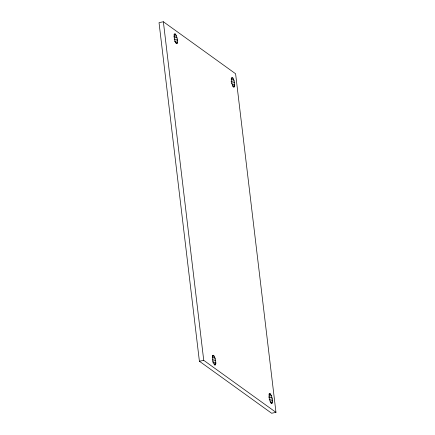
<?xml version="1.0" encoding="UTF-8"?>
<svg xmlns="http://www.w3.org/2000/svg" width="435" height="435" viewBox="0 0 435 435"><rect width="100%" height="100%" fill="white"/><g stroke="black" fill="none" stroke-linecap="round" stroke-linejoin="round"><path stroke-width="0.65" d="M177.518 42.217L177.322 39.117L176.431 35.866L175.245 33.984L174.729 33.876L174.337 34.36C173.788 37.481 174.424 41.08 176.398 43.614L176.92 43.723L177.518 42.217L175.658 42.603M215.842 363.589L215.646 360.484L214.749 357.233L213.569 355.357L213.047 355.243L212.655 355.727C212.106 358.853 212.748 362.453 214.716 364.981L215.238 365.096L215.842 363.589L213.976 363.975M234.726 85.646L234.536 82.541L233.638 79.29L232.459 77.408L231.937 77.299L231.545 77.783C230.996 80.91 231.637 84.51 233.606 87.038L234.128 87.147L234.726 85.646L232.246 86.157M272.489 401.978L272.294 398.879L271.397 395.627L270.217 393.746L269.695 393.637L269.308 394.121C268.754 397.242 269.395 400.842 271.364 403.375L271.886 403.484L272.489 401.978L270.63 402.364M163.364 21.75L159.025 22.647L199.399 361.24L271.636 413.25L275.975 412.353L235.601 73.76L163.364 21.75L203.738 360.343L275.975 412.353M174.005 34.24L175.245 33.984M173.978 35.061L175.838 34.675M173.946 36.377L176.431 35.866M174.462 37.921L176.942 37.405M174.223 39.759L177.322 39.117M174.424 41.428L177.523 40.787M176.066 43.495L177.306 43.239M231.192 78.485L233.051 78.099M231.159 79.801L233.638 79.29M231.056 81.475L234.155 80.828M231.436 83.183L234.536 82.541M232.252 84.727L234.737 84.211M233.28 86.918L234.519 86.663M212.329 355.612L213.569 355.357M212.302 356.434L214.161 356.047M212.269 357.749L214.749 357.233M199.399 361.24L203.738 360.343M212.786 359.288L215.265 358.777M212.546 361.132L215.646 360.484M212.742 362.801L215.847 362.159M214.39 364.867L215.629 364.612M268.977 394.001L270.217 393.746M268.95 394.822L270.809 394.436M268.917 396.138L271.397 395.627M268.814 397.808L271.913 397.166M269.194 399.52L272.294 398.879M270.015 401.065L272.495 400.548M271.038 403.256L272.277 403"/></g></svg>
